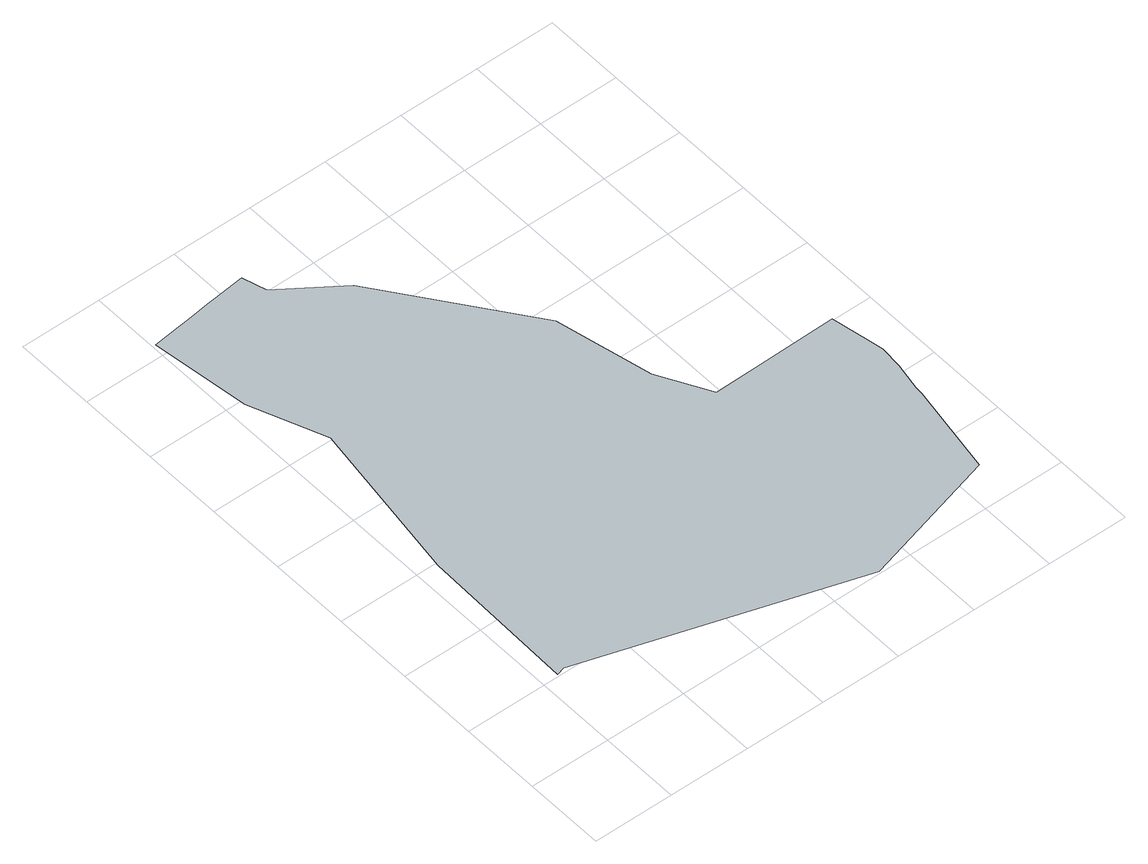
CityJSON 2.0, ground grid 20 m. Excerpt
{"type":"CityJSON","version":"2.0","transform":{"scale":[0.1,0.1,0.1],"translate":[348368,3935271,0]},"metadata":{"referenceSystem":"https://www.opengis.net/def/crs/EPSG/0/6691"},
"CityObjects":{
"object1":{"type":"GenericCityObject","attributes":{"prefecture":"14","disasterType":"1","areaType":"1","zoneNumber":"152-H26-00011","zoneName":"水郷田名1丁目1","status":"0"},"geometry":[{"type":"MultiSurface","lod":"1","boundaries":[[[0,1,2,3,4,5,6,7,8,9,10,11,12,13,14,15,16,17,18,19,20,21,22,23,24]]]}]}
},
"vertices":[
[41,1188,0],[113,1005,0],[51,593,0],[40,205,0],[61,211,0],[723,5,0],[1069,102,0],[1107,329,0],[1110,350,0],[1122,419,0],[1127,475,0],[1121,507,0],[1120,514,0],[1103,605,0],[792,599,0],[724,724,0],[671,960,0],[422,1300,0],[279,1403,0],[262,1462,0],[180,1452,0],[163,1450,0],[108,1443,0],[77,1439,0],[9,1431,0]
]}
